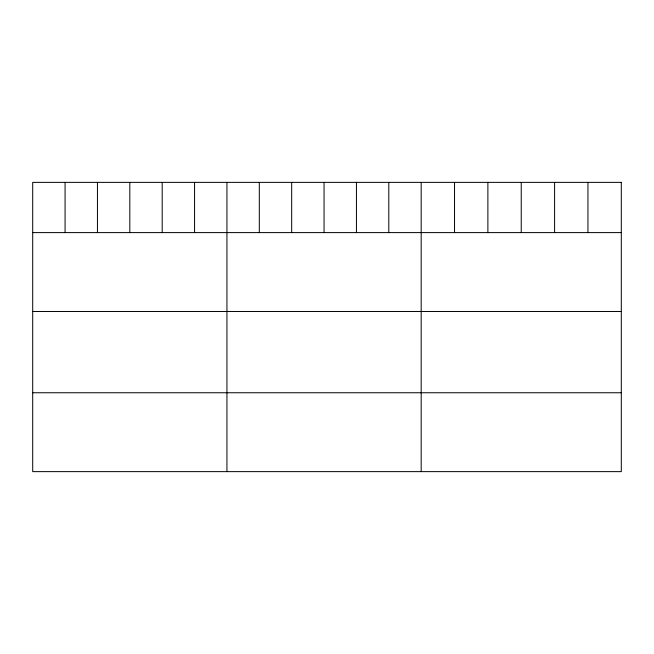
<?xml version="1.0" encoding="UTF-8"?>
<svg xmlns="http://www.w3.org/2000/svg" width="654" height="654" viewBox="0 0 654 654"><rect width="100%" height="100%" fill="white"/><g stroke="black" fill="none" stroke-linecap="round" stroke-linejoin="round"><path stroke-width="0.98" d="M32.7 232.603L621.3 232.603M32.7 311.484L621.3 311.484M32.7 392.752L621.3 392.752M587.946 182.368L587.946 232.603M554.592 182.368L554.592 232.603M521.238 182.368L521.238 232.603M487.884 182.368L487.884 232.603M454.53 182.368L454.53 232.603M421.176 182.368L421.176 471.632M388.803 182.368L388.803 232.603M356.43 182.368L356.43 232.603M324.057 182.368L324.057 232.603M291.684 182.368L291.684 232.603M259.311 182.368L259.311 232.603M226.938 182.368L226.938 471.632M194.565 182.368L194.565 232.603M162.192 182.368L162.192 232.603M129.819 182.368L129.819 232.603M97.446 182.368L97.446 232.603M65.073 182.368L65.073 232.603M621.3 182.368L32.7 182.368L32.7 471.632L621.3 471.632L621.3 182.368"/></g></svg>
